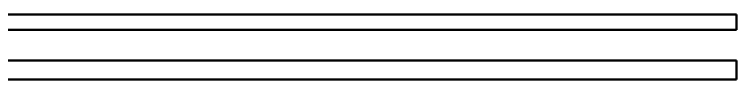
# Model space of a CAD drawing. Header units: millimetres. Extents: x -108050 to 96605, y 58136 to 140997.
# Drawn here: x 72980 to 77144, y 117165 to 117541 of the extents above; entities that cross this region are included whole.
import ezdxf

# ---------------------------------------------------------------- set-up
doc = ezdxf.new("R2010")
doc.units = ezdxf.units.MM
doc.layers.add('P-PIPE', color=3, linetype='Continuous', lineweight=50)

msp = doc.modelspace()

# ---------------------------------------------------------------- linework, layer by layer
at = {"layer": 'P-PIPE'}
for p, q in [((77143, 117541.3), (69902, 117541.3)), ((69902, 117451.3), (77143, 117451.3)), ((77143.4, 117274.6), (70274.1, 117274.6)), ((70274.1, 117164.6), (77143.4, 117164.6))]:
    msp.add_line(p, q, dxfattribs=at)
for centre, major_axis, start_param, end_param in [((77143, 117496.3), (0, 45), 0, 1.570796), ((77143, 117496.3), (0, 45), 4.712389, 6.283185), ((77143, 117496.3), (0, 45), 1.570796, 3.141593), ((77143, 117496.3), (0, 45), 3.141593, 4.712389), ((77143.4, 117219.6), (0, 55), 0, 1.570796), ((77143.4, 117219.6), (0, 55), 4.712389, 6.283185), ((77143.4, 117219.6), (0, 55), 1.570796, 3.141593), ((77143.4, 117219.6), (0, 55), 3.141593, 4.712389)]:
    msp.add_ellipse(centre, major_axis=major_axis, ratio=0.005, start_param=start_param, end_param=end_param, dxfattribs=at)

doc.saveas('drawing.dxf')
